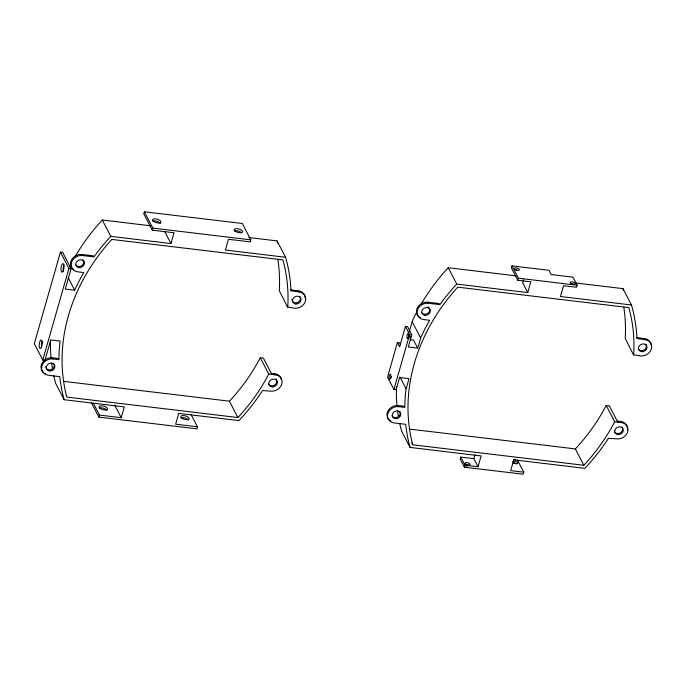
<?xml version="1.0" encoding="UTF-8"?>
<svg xmlns="http://www.w3.org/2000/svg" width="686" height="686" viewBox="0 0 686 686"><rect width="100%" height="100%" fill="white"/><g stroke="black" fill="none" stroke-linecap="round" stroke-linejoin="round"><path stroke-width="1.03" d="M58.353 359.747L58.353 358.564L52.342 357.843A9.295 7.889 -27.4 0 0 42.472 362.44A9.295 7.889 -27.4 0 0 42.961 371.906M290.47 289.895L298.521 290.855L299.087 291.953A9.295 7.889 -27.4 0 1 305.467 301.128A9.295 7.889 -27.4 0 1 294.44 308.228L287.76 307.019A188.496 160.027 -27.4 0 0 287.88 291.301L287.734 288.703A188.496 160.027 -27.4 0 0 283.172 260.791L282.924 259.9L111.809 239.431L111.115 240.186A192.689 163.585 -27.4 0 0 98.261 255.887L96.563 258.21A192.689 163.585 -27.4 0 0 87.173 272.539L85.75 274.983A192.689 163.585 -27.4 0 0 62.083 357.835L62.066 360.45A192.689 163.585 -27.4 0 0 62.923 376.005L63.223 378.569A192.689 163.585 -27.4 0 0 66.551 396.199L66.782 397.074L237.896 417.542L238.625 416.762A188.496 160.027 -27.4 0 0 258.305 391.757L259.874 389.365A188.496 160.027 -27.4 0 0 268.44 374.659L268.74 374.067L260.268 357.715L263.373 358.083L271.853 374.436M636.402 337.623L644.446 338.584L645.012 339.673A9.295 7.889 -27.4 0 1 651.4 348.857A9.295 7.889 -27.4 0 1 640.364 355.957L633.684 354.739A188.496 160.027 -27.4 0 0 633.804 339.03L633.667 336.432A188.496 160.027 -27.4 0 0 629.096 308.52L628.848 307.62L457.733 287.151L457.039 287.914A192.689 163.585 -27.4 0 0 444.185 303.615L442.487 305.939A192.689 163.585 -27.4 0 0 433.106 320.268L431.674 322.712A192.689 163.585 -27.4 0 0 408.007 405.563L407.999 408.179A192.689 163.585 -27.4 0 0 408.847 423.734L409.148 426.298A192.689 163.585 -27.4 0 0 412.483 443.928L412.715 444.802L583.82 465.271L584.549 464.491A188.496 160.027 -27.4 0 0 604.229 439.477L605.798 437.085A188.496 160.027 -27.4 0 0 614.364 422.379L614.665 421.787L606.192 405.443L609.305 405.812L617.777 422.164M400.47 344.466L399.604 342.794L397.426 342.537L387.547 377.129L393.935 389.451L396.114 389.708L399.595 377.497L408.976 378.621L405.906 389.871A195.939 166.346 -27.4 0 0 404.851 405.906L404.843 407.381L398.832 406.661A9.295 7.889 -27.4 0 0 387.856 413.564A9.295 7.889 -27.4 0 0 393.755 422.885L405.7 424.308A195.939 166.346 -27.4 0 0 410.065 447.426L481.109 455.924L478.031 466.712L464.971 465.151L460.786 457.082L473.855 458.651L478.031 466.712M299.087 291.953L291.027 290.804A191.746 162.788 -27.4 0 0 285.548 257.267L225.385 250.064L228.464 239.285L250.236 241.884L250.819 239.851L242.338 223.499L144.369 211.785L143.786 213.818L152.258 230.17L174.03 232.768L170.951 243.556L110.789 236.361A195.939 166.346 -27.4 0 0 93.991 256.873L82.431 255.552A9.295 7.889 -27.4 0 0 71.395 262.652A9.295 7.889 -27.4 0 0 77.784 271.836L83.795 272.556L82.989 273.928A195.939 166.346 -27.4 0 0 75.108 289.158L74.68 290.195L65.299 289.072L71.104 268.723L62.632 252.371L60.454 252.114L34.3 343.686L42.772 360.039L44.95 360.296L50.764 339.947L60.145 341.071L59.982 342.143A195.939 166.346 -27.4 0 0 58.927 358.178L58.919 359.653L52.908 358.932A9.295 7.889 -27.4 0 0 41.932 365.835A9.295 7.889 -27.4 0 0 47.831 375.156L59.776 376.657A195.939 166.346 -27.4 0 0 64.141 399.706L124.303 406.901L121.216 417.688L99.444 415.081L93.322 403.274M42.772 360.039L68.934 268.458L60.454 252.114M191.3 414.996L197.422 426.803L196.839 428.836L98.861 417.114L99.444 415.081M152.258 230.17L152.841 228.129L144.369 211.785M645.012 339.673L636.96 338.532A191.746 162.788 -27.4 0 0 631.472 304.987L560.419 296.489L563.506 285.702L576.566 287.271L577.149 285.23L572.964 277.17L551.192 274.563L548.989 270.31L511.979 265.885L511.396 267.917L517.784 280.24L530.844 281.8L527.766 292.588L456.722 284.09A195.939 166.346 -27.4 0 0 439.915 304.601L428.356 303.281A9.295 7.889 -27.4 0 0 417.328 310.381A9.295 7.889 -27.4 0 0 423.708 319.565L429.728 320.276L428.922 321.657A195.939 166.346 -27.4 0 0 421.041 336.877L417.697 348.094L408.316 346.97L411.806 334.759L407.621 326.699L405.443 326.433L399.629 346.79L397.426 342.537M409.225 331.75L412.56 320.534A195.939 166.346 -27.4 0 1 416.316 312.859M393.935 389.451L409.628 334.502L405.443 326.433M460.786 457.082L460.203 459.123L464.388 467.183L523.169 474.215L523.752 472.182L517.373 459.869M464.388 467.183L464.971 465.151M517.784 280.24L518.367 278.199L511.979 265.885M523.521 279.837L522.681 282.778L527.766 292.588M473.855 458.651L474.969 454.724M260.268 357.715L259.96 358.306A188.496 160.027 -27.4 0 1 230.144 400.418L229.424 401.19L63.627 381.356M606.192 405.443L605.892 406.035A188.496 160.027 -27.4 0 1 576.077 448.138L575.348 448.918L409.551 429.084M75.323 256.204L75.974 255.098A195.476 165.952 -27.4 0 1 85.476 240.58M421.247 303.932L421.899 302.826A195.476 165.952 -27.4 0 1 431.4 288.309L431.443 288.249A195.939 166.346 -27.4 0 1 448.241 267.737L516.026 275.849M85.476 240.58L85.518 240.529A195.939 166.346 -27.4 0 1 102.317 220.009L150.869 225.823M248.572 237.51L277.067 240.915L285.548 257.267M152.841 228.129L250.819 239.851M576.394 283.069L622.999 288.643L631.472 304.987M518.367 278.199L577.149 285.23M73.068 269.049A9.295 7.889 -27.4 0 1 71.773 259.428A9.295 7.889 -27.4 0 1 81.866 254.463L93.39 255.844M420.346 317.644A9.295 7.889 -27.4 0 1 417.285 307.911A9.295 7.889 -27.4 0 1 427.798 302.192L439.314 303.572M68.934 268.458L71.104 268.723M409.628 334.502L411.806 334.759M410.391 339.656L413.512 340.033L417.697 348.094M271.287 373.347L274.837 373.767A9.295 7.889 -27.4 0 1 281.449 379.761M268.74 374.067L275.403 374.865A9.295 7.889 -27.4 0 1 281.792 384.04A9.295 7.889 -27.4 0 1 270.756 391.14L262.541 390.557A191.746 162.788 -27.4 0 1 238.891 420.604L178.729 413.409L175.65 424.197L197.422 426.803M617.211 421.075L620.77 421.496A9.295 7.889 -27.4 0 1 627.304 427.095M614.665 421.787L621.327 422.585A9.295 7.889 -27.4 0 1 627.716 431.768A9.295 7.889 -27.4 0 1 616.68 438.869L608.465 438.285A191.746 162.788 -27.4 0 1 584.815 468.332L513.771 459.834L510.693 470.622L523.752 472.182M388.619 419.343A9.295 7.889 -27.4 0 1 388.525 409.988A9.295 7.889 -27.4 0 1 398.266 405.572L404.286 406.292M513.351 459.388L515.358 459.629M633.658 355.151L625.212 338.395A188.496 160.027 -27.4 0 0 623.797 307.225M620.77 421.496L621.327 422.585M575.348 448.918L583.82 465.271M448.241 267.737L456.722 284.09M427.798 302.192L428.356 303.281M412.132 321.571L420.604 337.924M399.955 376.991L406.069 388.799M398.266 405.572L398.832 406.661M411.772 442.985L412.715 444.802M410.065 447.426L401.593 431.082A195.939 166.346 -27.4 0 1 399.732 423.511M287.726 307.431L279.279 290.667A188.496 160.027 -27.4 0 0 277.873 259.497M274.837 373.767L275.403 374.865M164.829 231.748L170.951 243.556M229.424 401.19L237.896 417.542M102.317 220.009L110.789 236.361M81.866 254.463L82.431 255.552M68.086 277.478L74.68 290.195M114.631 404.972L121.216 417.688M91.332 402.579L98.861 417.114M52.342 357.843L52.908 358.932M64.141 399.706L55.66 383.354A195.939 166.346 -27.4 0 1 53.808 375.782M398.283 415.819A195.939 166.346 -27.4 0 1 397.537 410.64M396.439 386.895A195.939 166.346 -27.4 0 0 396.379 389.554L396.362 392.221A195.399 165.883 -27.4 0 0 396.971 405.417M390.823 421.024A9.295 7.889 -27.4 0 1 390.463 420.835M390.12 420.621A9.295 7.889 -27.4 0 1 389.468 420.158M389.168 419.901A9.295 7.889 -27.4 0 1 388.885 419.626M399.655 411.317A4.425 3.756 -27.4 0 1 397.906 416.916A4.425 3.756 -27.4 0 1 392.032 415.785M467.586 467.055A2.555 1.055 15.9 0 1 466.308 466.754M465.228 464.679A2.555 1.055 15.9 0 1 468.727 465.511M513.3 463.101A2.555 1.055 15.9 0 1 516.755 464.13M391.234 377.703A2.555 0.84 -83.2 0 1 391.354 376.391M622.999 288.643A191.746 162.788 -27.4 0 1 623.463 290.307M428.956 307.645A4.425 3.756 -27.4 0 1 427.618 313.425A4.425 3.756 -27.4 0 1 421.564 312.404M428.081 306.942A4.425 3.756 -27.4 0 1 428.398 307.148M621.928 426.958A4.425 3.756 -27.4 0 1 620.213 432.952A4.425 3.756 -27.4 0 1 614.262 431.031M644.446 338.584A9.295 7.889 -27.4 0 1 651.057 344.569M646.032 344.646A4.425 3.756 -27.4 0 1 644.085 349.929A4.425 3.756 -27.4 0 1 638.409 349.114M645.612 344.046A4.425 3.756 -27.4 0 1 645.835 344.338M627.381 427.481A9.295 7.889 -27.4 0 1 627.338 429.873M570.958 283.875A2.555 1.055 15.9 0 1 573.436 284.467M410.828 336.191A2.555 0.84 -83.2 0 1 410.588 337.478M410.185 338.43A2.555 0.84 -83.2 0 1 409.954 338.704M409.079 337.006A2.555 0.84 -83.2 0 1 409.208 335.694M515.726 269.975A2.555 1.055 15.9 0 1 517.604 270.524M52.642 369.814A195.939 166.346 -27.4 0 1 51.613 362.911M50.49 340.059A195.939 166.346 -27.4 0 0 50.455 341.834L50.438 344.492A195.399 165.883 -27.4 0 0 51.047 357.689M69.526 266.828A195.939 166.346 -27.4 0 1 70.392 265.13M45.645 373.63A9.295 7.889 -27.4 0 1 45.259 373.476M43.544 372.429A9.295 7.889 -27.4 0 1 43.244 372.172M53.499 363.306A4.425 3.756 -27.4 0 1 52.342 368.957A4.425 3.756 -27.4 0 1 46.296 368.373M46.108 368.065A4.425 3.756 -27.4 0 1 45.722 366.633M152.601 221.158A4.356 1.801 15.9 0 1 156.862 221.295A4.356 1.801 15.9 0 1 160.292 223.499M234.243 230.925A4.356 1.801 15.9 0 1 241.549 232.725M180.761 417.92A4.356 1.801 15.9 0 1 184.928 417.954A4.356 1.801 15.9 0 1 188.496 420.132M99.11 408.153A4.356 1.801 15.9 0 1 103.286 408.187A4.356 1.801 15.9 0 1 106.853 410.365M41.554 347.588A4.356 1.441 -83.2 0 1 42.18 341.465M63.352 271.27A4.356 1.441 -83.2 0 1 63.978 265.148M277.067 240.915A191.746 162.788 -27.4 0 1 277.77 243.419M73.719 269.521A9.295 7.889 -27.4 0 1 73.385 269.289M82.766 259.66A4.425 3.756 -27.4 0 1 82.046 265.448A4.425 3.756 -27.4 0 1 75.829 264.993M276.424 379.838A4.425 3.756 -27.4 0 1 274.289 385.223A4.425 3.756 -27.4 0 1 268.603 383.989M275.738 378.964A4.425 3.756 -27.4 0 1 276.004 379.229M298.521 290.855A9.295 7.889 -27.4 0 1 305.21 298.033M299.911 296.609A4.425 3.756 -27.4 0 1 297.175 302.655A4.425 3.756 -27.4 0 1 291.91 299.268M513.814 462.776A2.555 1.055 15.9 0 0 517.801 463.016A2.555 1.055 15.9 0 0 514.44 461.061A2.555 1.055 15.9 0 0 513.814 462.776M465.785 464.173A2.555 1.055 15.9 0 0 469.936 464.671A2.555 1.055 15.9 0 0 466.926 462.621A2.555 1.055 15.9 0 0 465.785 464.173M408.23 337.752A2.555 0.84 -83.2 0 0 408.247 333.542A2.555 0.84 -83.2 0 0 406.901 336.749A2.555 0.84 -83.2 0 0 408.23 337.752M390.385 378.449A2.555 0.84 -83.2 0 0 390.403 374.239A2.555 0.84 -83.2 0 0 389.056 377.446A2.555 0.84 -83.2 0 0 390.385 378.449M618.172 434.632A4.425 3.756 -27.4 0 0 623.068 428.99A4.425 3.756 -27.4 0 0 615.779 428.57A4.425 3.756 -27.4 0 0 618.172 434.632M395.676 418.7A4.425 3.756 -27.4 0 0 400.573 413.058A4.425 3.756 -27.4 0 0 393.275 412.646A4.425 3.756 -27.4 0 0 395.676 418.7M641.856 351.712A4.425 3.756 -27.4 0 0 646.752 346.078A4.425 3.756 -27.4 0 0 639.455 345.658A4.425 3.756 -27.4 0 0 641.856 351.712M571.001 283.421A2.555 1.055 15.9 0 0 575.142 283.918A2.555 1.055 15.9 0 0 572.141 281.877A2.555 1.055 15.9 0 0 571.001 283.421M515.169 269.487A2.555 1.055 15.9 0 0 519.319 269.984A2.555 1.055 15.9 0 0 516.309 267.934A2.555 1.055 15.9 0 0 515.169 269.487M425.2 315.32A4.425 3.756 -27.4 0 0 430.096 309.678A4.425 3.756 -27.4 0 0 422.808 309.257A4.425 3.756 -27.4 0 0 425.2 315.32M153.698 221.492A4.356 1.801 15.9 0 0 160.807 222.41A4.356 1.801 15.9 0 0 155.799 218.903A4.356 1.801 15.9 0 0 153.698 221.492M235.349 231.259A4.356 1.801 15.9 0 0 242.458 232.177A4.356 1.801 15.9 0 0 237.442 228.67A4.356 1.801 15.9 0 0 235.349 231.259M182.082 418.289A4.356 1.801 15.9 0 0 189.104 419.06A4.356 1.801 15.9 0 0 183.874 415.596A4.356 1.801 15.9 0 0 182.082 418.289M100.43 408.522A4.356 1.801 15.9 0 0 107.462 409.293A4.356 1.801 15.9 0 0 102.231 405.829A4.356 1.801 15.9 0 0 100.43 408.522M41.426 347.262A4.356 1.441 -83.2 0 0 41.52 340.042A4.356 1.441 -83.2 0 0 39.196 345.392A4.356 1.441 -83.2 0 0 41.426 347.262M63.223 270.944A4.356 1.441 -83.2 0 0 63.318 263.724A4.356 1.441 -83.2 0 0 60.994 269.084A4.356 1.441 -83.2 0 0 63.223 270.944M272.248 386.904A4.425 3.756 -27.4 0 0 277.144 381.262A4.425 3.756 -27.4 0 0 269.847 380.841A4.425 3.756 -27.4 0 0 272.248 386.904M49.744 370.98A4.425 3.756 -27.4 0 0 54.648 365.338A4.425 3.756 -27.4 0 0 47.351 364.918A4.425 3.756 -27.4 0 0 49.744 370.98M295.923 303.992A4.425 3.756 -27.4 0 0 300.828 298.35A4.425 3.756 -27.4 0 0 293.531 297.93A4.425 3.756 -27.4 0 0 295.923 303.992M79.276 267.591A4.425 3.756 -27.4 0 0 84.172 261.949A4.425 3.756 -27.4 0 0 76.875 261.538A4.425 3.756 -27.4 0 0 79.276 267.591"/></g></svg>
